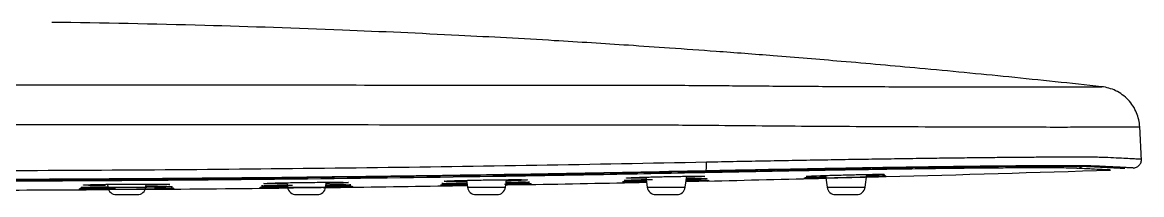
# Model space of a CAD drawing. Extents: x -4069 to -3649, y -4303 to -3709.
# Drawn here: x -3934.1 to -3907.96, y -3912.65 to -3908.62 of the extents above; entities that cross this region are included whole.
import ezdxf

# ---------------------------------------------------------------- set-up
doc = ezdxf.new("R2010")
doc.units = 0
doc.header["$LTSCALE"] = 7
doc.layers.add('6', color=7, linetype='CONTINUOUS')

msp = doc.modelspace()

# ---------------------------------------------------------------- linework, layer by layer
at = {"layer": '6', "color": 7, "linetype": 'Continuous'}
for p, q in [((-3907.95891, -3911.85304), (-3908.00119, -3911.04636)), ((-3919.53829, -3912.23609), (-3919.50511, -3912.4731)), ((-3918.6169, -3912.4731), (-3918.58096, -3912.21638)), ((-3915.34387, -3912.197), (-3915.30522, -3912.4731)), ((-3914.417, -3912.4731), (-3914.37492, -3912.17254)), ((-3932.11455, -3912.40344), (-3932.1048, -3912.4731)), ((-3931.21658, -3912.4731), (-3931.20599, -3912.39743)), ((-3927.91975, -3912.36703), (-3927.9049, -3912.4731)), ((-3927.01669, -3912.4731), (-3927.00032, -3912.35616)), ((-3923.72774, -3912.31068), (-3923.70501, -3912.4731)), ((-3922.81679, -3912.4731), (-3922.79198, -3912.29588)), ((-3931.90673, -3912.64536), (-3931.41465, -3912.64536)), ((-3927.70684, -3912.64536), (-3927.21475, -3912.64536)), ((-3923.50694, -3912.64536), (-3923.01486, -3912.64536)), ((-3919.30705, -3912.64536), (-3918.81496, -3912.64536)), ((-3915.10715, -3912.64536), (-3914.61507, -3912.64536))]:
    msp.add_line(p, q, dxfattribs=at)
at = {"layer": '6', "color": 3, "linetype": 'Continuous'}
for p, q in [((-3932.1048, -3912.4731), (-3931.21658, -3912.4731)), ((-3927.9049, -3912.4731), (-3927.01669, -3912.4731)), ((-3923.70501, -3912.4731), (-3922.81679, -3912.4731)), ((-3919.50511, -3912.4731), (-3918.6169, -3912.4731)), ((-3915.30522, -3912.4731), (-3914.417, -3912.4731))]:
    msp.add_line(p, q, dxfattribs=at)
at = {"layer": '6', "color": 7, "linetype": 'Continuous'}
for centre, radius, start, end in [((-3937.96053, -3011.66382), 900.88155, 271.262654, 271.439121), ((-3937.96053, -3011.66382), 900.88155, 271.528109, 271.862127), ((-3937.96053, -3011.66382), 900.88155, 270.196851, 270.373396), ((-3931.90673, -3912.44537), 0.2, 187.96961, 270), ((-3931.41465, -3912.44537), 0.2, 270, 352.03039), ((-3937.96053, -3011.66382), 900.88155, 270.428116, 270.639736), ((-3927.70684, -3912.44537), 0.2, 187.96961, 270), ((-3927.21475, -3912.44537), 0.2, 270, 352.03039), ((-3937.96053, -3011.66382), 900.88155, 270.692348, 270.717874), ((-3937.96053, -3011.66382), 900.88155, 270.73078, 270.906336), ((-3923.50694, -3912.44537), 0.2, 187.96961, 270), ((-3923.01486, -3912.44537), 0.2, 270, 352.03039), ((-3937.96053, -3011.66382), 900.88155, 270.99712, 271.172781), ((-3919.30705, -3912.44537), 0.2, 187.96961, 270), ((-3918.81496, -3912.44537), 0.2, 270, 352.03039), ((-3915.10715, -3912.44537), 0.2, 187.96961, 270), ((-3914.61507, -3912.44537), 0.2, 270, 352.03039)]:
    msp.add_arc(centre, radius, start, end, dxfattribs=at)
at = {"layer": '6', "color": 3, "linetype": 'Continuous'}
for centre, major_axis, ratio, start_param, end_param in [((-3918.13369, -3911.89088), (0.00418, -0.19995), 0.053095, 0.02144633, 1.62205876), ((-3909.48045, -3911.82994), (0.01025, 0.19973), 0.989639, 3.22536772, 3.86358297)]:
    msp.add_ellipse(centre, major_axis=major_axis, ratio=ratio, start_param=start_param, end_param=end_param, dxfattribs=at)
at = {"layer": '6', "color": 7, "linetype": 'Continuous'}
for points, knots in [([(-3908.89505, -3910.12221), (-3909.61611, -3910.04312), (-3911.03104, -3909.89413), (-3913.05821, -3909.69849), (-3914.89238, -3909.53531), (-3916.47769, -3909.4049), (-3917.81372, -3909.3026), (-3918.941, -3909.2216), (-3920.20068, -3909.13609), (-3921.84049, -3909.03336), (-3924.06769, -3908.91094), (-3926.78884, -3908.78751), (-3929.95922, -3908.67982), (-3932.22282, -3908.63343), (-3933.41448, -3908.61737)], [0, 0, 0, 0, 0.0885499, 0.17368552, 0.24861564, 0.31334219, 0.36786673, 0.41219046, 0.45131104, 0.52199731, 0.61276328, 0.72360615, 0.85452299, 1, 1, 1, 1]), ([(-3908.00144, -3911.06383), (-3908.00869, -3910.946), (-3908.05933, -3910.71998), (-3908.25652, -3910.41352), (-3908.55143, -3910.19939), (-3908.77431, -3910.13601), (-3908.8916, -3910.12208)], [0, 0, 0, 0, 0.24202751, 0.49990497, 0.75783982, 1, 1, 1, 1]), ([(-3918.14162, -3912.09524), (-3917.95922, -3912.09147), (-3917.594, -3912.0839), (-3917.0491, -3912.07304), (-3916.41846, -3912.06083), (-3915.70858, -3912.04766), (-3914.67538, -3912.02953), (-3913.44945, -3912.00998), (-3912.13339, -3911.99244), (-3911.00954, -3911.98118), (-3910.26183, -3911.97738), (-3909.79027, -3911.9777), (-3909.50178, -3911.97966), (-3909.27486, -3911.98319), (-3909.18211, -3911.98694), (-3909.13569, -3911.98882)], [0, 0, 0, 0, 0.04154894, 0.08319239, 0.12500496, 0.18761089, 0.2502611, 0.3750924, 0.50027389, 0.62566096, 0.75005054, 0.81228377, 0.87454071, 0.93721819, 1, 1, 1, 1]), ([(-3908.93977, -3911.98217), (-3908.96187, -3911.98117), (-3909.00584, -3911.97916), (-3909.12304, -3911.97586), (-3909.31099, -3911.97276), (-3909.60749, -3911.97082), (-3909.97128, -3911.97061), (-3910.39752, -3911.97206), (-3910.88416, -3911.97524), (-3911.42903, -3911.98015), (-3912.02881, -3911.98675), (-3912.67522, -3911.99487), (-3913.36391, -3912.00454), (-3914.09374, -3912.01575), (-3914.86077, -3912.02844), (-3915.65381, -3912.04233), (-3916.46452, -3912.05735), (-3917.15075, -3912.07076), (-3917.70678, -3912.08201), (-3917.98771, -3912.08784), (-3918.12929, -3912.09078)], [0, 0, 0, 0, 0.03164341, 0.06296148, 0.12526936, 0.18748251, 0.25014115, 0.31284004, 0.37512144, 0.4374419, 0.50025968, 0.56296239, 0.62508628, 0.68732622, 0.75038231, 0.81334767, 0.87539161, 0.93733307, 0.96841798, 1, 1, 1, 1]), ([(-3918.1233, -3911.88041), (-3917.88631, -3911.87563), (-3917.41427, -3911.86611), (-3916.71604, -3911.85287), (-3916.03291, -3911.84048), (-3915.36819, -3911.82901), (-3914.72468, -3911.81843), (-3914.10499, -3911.80875), (-3913.51152, -3911.79998), (-3912.9464, -3911.7921), (-3912.41156, -3911.78513), (-3911.90867, -3911.77905), (-3911.43917, -3911.77388), (-3911.00429, -3911.7696), (-3910.605, -3911.76623), (-3910.24208, -3911.76376), (-3909.9161, -3911.76218), (-3909.6274, -3911.76151), (-3909.37622, -3911.76174), (-3909.16229, -3911.76287), (-3908.98631, -3911.76491), (-3908.84465, -3911.76779), (-3908.78048, -3911.77049), (-3908.74854, -3911.77183)], [0, 0, 0, 0, 0.0518373, 0.10325061, 0.15424028, 0.20480667, 0.25495014, 0.30467103, 0.35396968, 0.40284644, 0.45130164, 0.49933562, 0.54694871, 0.59414122, 0.64091348, 0.68726581, 0.73319853, 0.77871193, 0.82380634, 0.86848205, 0.91273937, 0.95657858, 1, 1, 1, 1]), ([(-3909.13569, -3911.98882), (-3909.08463, -3911.99144), (-3908.98271, -3911.99667), (-3908.82815, -3912.0046), (-3908.67629, -3912.01237), (-3908.51155, -3912.02083), (-3908.38429, -3912.02735), (-3908.35211, -3912.02903), (-3908.35219, -3912.02903)], [0, 0, 0, 0, 0.10085867, 0.20127964, 0.35101653, 0.50075045, 0.75077129, 1, 1, 1, 1]), ([(-3908.15621, -3912.02257), (-3908.12972, -3912.02169), (-3908.09175, -3912.01347), (-3908.04484, -3911.98737), (-3908.01318, -3911.95975), (-3907.98794, -3911.92613), (-3907.96531, -3911.87731), (-3907.95993, -3911.83872), (-3907.96105, -3911.81214)], [0, 0, 0, 0, 0.23865354, 0.36758212, 0.4994421, 0.6313856, 0.76055405, 1, 1, 1, 1]), ([(-3957.77944, -3912.09524), (-3956.93589, -3912.11221), (-3955.28566, -3912.14539), (-3951.98388, -3912.20085), (-3948.69794, -3912.2439), (-3945.39409, -3912.27401), (-3942.91455, -3912.29018), (-3940.43756, -3912.29985), (-3937.95913, -3912.30308), (-3935.4821, -3912.29985), (-3932.17763, -3912.28692), (-3928.04742, -3912.25467), (-3923.9372, -3912.20085), (-3920.63542, -3912.14539), (-3918.98519, -3912.11221), (-3918.14162, -3912.09524)], [0, 0, 0, 0, 0.06390642, 0.12501946, 0.25002168, 0.31262071, 0.37501378, 0.43761338, 0.50000041, 0.56249339, 0.62498704, 0.74997833, 0.87498055, 0.93609239, 1, 1, 1, 1]), ([(-3919.54524, -3912.26036), (-3919.56151, -3912.26056), (-3919.62781, -3912.2613), (-3919.73494, -3912.26218), (-3919.84663, -3912.26233), (-3919.92932, -3912.26156), (-3919.98108, -3912.25996), (-3919.99906, -3912.25756), (-3919.97726, -3912.25433), (-3919.92143, -3912.25049), (-3919.83611, -3912.24623), (-3919.72345, -3912.24171), (-3919.58281, -3912.23705), (-3919.42265, -3912.23242), (-3919.24973, -3912.22797), (-3919.07076, -3912.22393), (-3918.8924, -3912.22051), (-3918.72062, -3912.21776), (-3918.56138, -3912.21575), (-3918.46805, -3912.21497), (-3918.42635, -3912.21475)], [0, 0, 0, 0, 0.01823384, 0.07566963, 0.13321252, 0.19151165, 0.24972535, 0.30698708, 0.36441712, 0.42294254, 0.48126104, 0.53800956, 0.59475555, 0.65306885, 0.71156676, 0.76890785, 0.82607098, 0.88423895, 0.94250709, 1, 1, 1, 1]), ([(-3919.90467, -3912.2497), (-3919.9015, -3912.25042), (-3919.89434, -3912.25194), (-3919.88495, -3912.25366), (-3919.87999, -3912.25516), (-3919.87931, -3912.25575), (-3919.87927, -3912.25585)], [0, 0, 0, 0, 0.40260662, 0.84707772, 0.97648014, 1, 1, 1, 1]), ([(-3918.58846, -3912.27205), (-3918.58369, -3912.27198), (-3918.52432, -3912.27113), (-3918.41798, -3912.26979), (-3918.3324, -3912.26904), (-3918.2955, -3912.26883)], [0, 0, 0, 0, 0.04186387, 0.52423289, 1, 1, 1, 1]), ([(-3918.2376, -3912.22627), (-3918.23769, -3912.22627), (-3918.26119, -3912.22763), (-3918.31806, -3912.23047), (-3918.43149, -3912.235), (-3918.52439, -3912.2381), (-3918.57353, -3912.23963)], [0, 0, 0, 0, 0.00118933, 0.33829993, 0.67140253, 1, 1, 1, 1]), ([(-3918.42635, -3912.21475), (-3918.38464, -3912.21454), (-3918.33651, -3912.21448), (-3918.29651, -3912.21466), (-3918.28775, -3912.21472)], [0, 0, 0, 0, 0.77014669, 1, 1, 1, 1]), ([(-3918.4117, -3912.21477), (-3918.4045, -3912.21472), (-3918.31474, -3912.21411), (-3918.21711, -3912.21517), (-3918.1756, -3912.2171), (-3918.17087, -3912.21861), (-3918.17054, -3912.21877)], [0, 0, 0, 0, 0.04397114, 0.56106487, 0.95368356, 1, 1, 1, 1]), ([(-3918.2955, -3912.26883), (-3918.25859, -3912.26862), (-3918.19554, -3912.26853), (-3918.13444, -3912.26926), (-3918.10748, -3912.27079), (-3918.11701, -3912.27309), (-3918.15641, -3912.27552), (-3918.18962, -3912.27709), (-3918.19933, -3912.27753)], [0, 0, 0, 0, 0.18568222, 0.37398075, 0.56202603, 0.74688415, 0.93152463, 1, 1, 1, 1]), ([(-3918.25677, -3912.22139), (-3918.25667, -3912.22115), (-3918.25321, -3912.21865), (-3918.24873, -3912.21661), (-3918.24465, -3912.2149)], [0, 0, 0, 0, 0.07873041, 1, 1, 1, 1]), ([(-3918.25466, -3912.27549), (-3918.2546, -3912.27523), (-3918.24833, -3912.27286), (-3918.23609, -3912.27097), (-3918.22597, -3912.26914), (-3918.22343, -3912.26865)], [0, 0, 0, 0, 0.0544948, 0.75289896, 1, 1, 1, 1]), ([(-3918.16369, -3912.21933), (-3918.1642, -3912.22026), (-3918.17388, -3912.22174), (-3918.19423, -3912.22341), (-3918.20084, -3912.2239)], [0, 0, 0, 0, 0.71586245, 1, 1, 1, 1]), ([(-3909.47412, -3912.02982), (-3909.49499, -3912.02887), (-3909.53646, -3912.02698), (-3909.6468, -3912.02386), (-3909.82366, -3912.02093), (-3910.10294, -3912.0191), (-3910.44583, -3912.01889), (-3910.84741, -3912.02024), (-3911.30628, -3912.02322), (-3911.82081, -3912.02785), (-3912.38795, -3912.03409), (-3912.99907, -3912.04176), (-3913.64967, -3912.05088), (-3914.3387, -3912.06146), (-3915.06325, -3912.07344), (-3915.81377, -3912.08659), (-3916.58207, -3912.10082), (-3917.23257, -3912.11353), (-3917.75868, -3912.12417), (-3918.02402, -3912.12968), (-3918.15739, -3912.13245)], [0, 0, 0, 0, 0.03163835, 0.06288902, 0.12502248, 0.18705338, 0.24961589, 0.3122617, 0.37447543, 0.43678661, 0.49972917, 0.56255671, 0.62467227, 0.68684777, 0.74985772, 0.81293245, 0.87521895, 0.93735862, 0.96851373, 1, 1, 1, 1]), ([(-3915.33989, -3912.26059), (-3915.3582, -3912.26104), (-3915.43071, -3912.2628), (-3915.54708, -3912.26558), (-3915.67144, -3912.26845), (-3915.76667, -3912.27053), (-3915.82859, -3912.27171), (-3915.8508, -3912.27187), (-3915.83632, -3912.27108), (-3915.78742, -3912.26941), (-3915.70488, -3912.26692), (-3915.58666, -3912.26356), (-3915.44164, -3912.25957), (-3915.27757, -3912.25516), (-3915.10002, -3912.25047), (-3914.91307, -3912.24563), (-3914.72391, -3912.24082), (-3914.53968, -3912.2362), (-3914.36878, -3912.232), (-3914.22036, -3912.22846), (-3914.09635, -3912.2256), (-3914.00048, -3912.22351), (-3913.95869, -3912.2227), (-3913.94464, -3912.22248)], [0, 0, 0, 0, 0.01621442, 0.06539787, 0.11493455, 0.16438021, 0.21326732, 0.26225047, 0.31187302, 0.36141925, 0.41015146, 0.45903193, 0.50885304, 0.55849429, 0.60678272, 0.65507018, 0.70470921, 0.75450709, 0.80330676, 0.85195283, 0.90146615, 0.95106677, 1, 1, 1, 1]), ([(-3915.34484, -3912.24661), (-3915.36571, -3912.24707), (-3915.43901, -3912.24864), (-3915.55377, -3912.25095), (-3915.67289, -3912.25305), (-3915.76219, -3912.25425), (-3915.81456, -3912.2544), (-3915.83165, -3912.2536), (-3915.81441, -3912.25192), (-3915.76244, -3912.2494), (-3915.67235, -3912.24601), (-3915.55226, -3912.24198), (-3915.43728, -3912.23839), (-3915.36397, -3912.23621), (-3915.34304, -3912.23559)], [0, 0, 0, 0, 0.03595598, 0.1291787, 0.22223556, 0.31422989, 0.40639944, 0.49977879, 0.59301794, 0.68472621, 0.77670631, 0.87044889, 0.96385971, 1, 1, 1, 1]), ([(-3915.79019, -3912.21693), (-3915.79012, -3912.21684), (-3915.78866, -3912.21606), (-3915.77236, -3912.21425), (-3915.71081, -3912.2108), (-3915.61784, -3912.20671), (-3915.49928, -3912.20218), (-3915.35873, -3912.19737), (-3915.19753, -3912.19241), (-3915.02372, -3912.18747), (-3914.84426, -3912.18274), (-3914.66661, -3912.17843), (-3914.49851, -3912.1748), (-3914.34439, -3912.17186), (-3914.20938, -3912.16972), (-3914.13615, -3912.16889), (-3914.10532, -3912.16866)], [0, 0, 0, 0, 0.01014178, 0.0856891, 0.16144897, 0.23865009, 0.31558877, 0.39048304, 0.46536903, 0.5422919, 0.61945676, 0.69512274, 0.77055651, 0.84728955, 0.92414899, 1, 1, 1, 1]), ([(-3915.34749, -3912.21441), (-3915.37147, -3912.21487), (-3915.44465, -3912.2162), (-3915.55519, -3912.21795), (-3915.6643, -3912.21917), (-3915.74054, -3912.21933), (-3915.76983, -3912.21878), (-3915.77905, -3912.21835), (-3915.77915, -3912.21835)], [0, 0, 0, 0, 0.10497516, 0.3291583, 0.55072877, 0.77269823, 0.99761457, 1, 1, 1, 1]), ([(-3913.94464, -3912.22248), (-3913.93058, -3912.22225), (-3913.91577, -3912.22215), (-3913.9301, -3912.22294), (-3913.97876, -3912.2246), (-3914.06114, -3912.22708), (-3914.17813, -3912.23041), (-3914.32176, -3912.23437), (-3914.48601, -3912.23879), (-3914.66515, -3912.24352), (-3914.85322, -3912.24839), (-3915.04253, -3912.25321), (-3915.20565, -3912.25729), (-3915.30164, -3912.25966), (-3915.33836, -3912.26055)], [0, 0, 0, 0, 0.0853146, 0.17182151, 0.25820741, 0.34312832, 0.42794855, 0.51412124, 0.60047173, 0.68586182, 0.77109217, 0.85716693, 0.94337879, 1, 1, 1, 1]), ([(-3914.38186, -3912.23234), (-3914.37866, -3912.23226), (-3914.32245, -3912.2309), (-3914.22036, -3912.22846), (-3914.09635, -3912.2256), (-3914.00048, -3912.22351), (-3913.95869, -3912.2227), (-3913.94464, -3912.22248)], [0, 0, 0, 0, 0.01467547, 0.25836543, 0.50639981, 0.75487153, 1, 1, 1, 1]), ([(-3913.94464, -3912.22248), (-3913.93058, -3912.22225), (-3913.91577, -3912.22215), (-3913.9301, -3912.22294), (-3913.97876, -3912.2246), (-3914.06114, -3912.22708), (-3914.17813, -3912.23041), (-3914.2901, -3912.2335), (-3914.36084, -3912.23541), (-3914.37931, -3912.23591)], [0, 0, 0, 0, 0.15690201, 0.31599681, 0.47486906, 0.63104704, 0.78703987, 0.94552, 1, 1, 1, 1]), ([(-3914.10532, -3912.16866), (-3914.07448, -3912.16843), (-3914.02352, -3912.16833), (-3913.97963, -3912.16914), (-3913.96833, -3912.17084), (-3913.99126, -3912.17339), (-3914.05184, -3912.17681), (-3914.14363, -3912.18087), (-3914.25318, -3912.18506), (-3914.33553, -3912.18791), (-3914.37315, -3912.18915)], [0, 0, 0, 0, 0.12809387, 0.25796794, 0.38763412, 0.51505208, 0.64235971, 0.77178138, 0.90143034, 1, 1, 1, 1]), ([(-3914.0098, -3912.2045), (-3913.9862, -3912.20427), (-3913.95122, -3912.20417), (-3913.934, -3912.20497), (-3913.951, -3912.20664), (-3914.00285, -3912.20915), (-3914.0918, -3912.21252), (-3914.21054, -3912.21652), (-3914.31099, -3912.21965), (-3914.3677, -3912.22135), (-3914.37268, -3912.2215)], [0, 0, 0, 0, 0.14015844, 0.28227032, 0.42417426, 0.5636564, 0.70298925, 0.84457281, 0.98643168, 1, 1, 1, 1]), ([(-3914.37207, -3912.21091), (-3914.36835, -3912.21083), (-3914.31288, -3912.20966), (-3914.21314, -3912.20765), (-3914.09345, -3912.20554), (-3914.0334, -3912.20472), (-3914.0098, -3912.2045)], [0, 0, 0, 0, 0.02338849, 0.35000436, 0.67718323, 1, 1, 1, 1]), ([(-3908.68675, -3912.06962), (-3908.68679, -3912.06962), (-3908.71964, -3912.06801), (-3908.86866, -3912.06053), (-3909.11021, -3912.04843), (-3909.35264, -3912.03603), (-3909.47412, -3912.02982)], [0, 0, 0, 0, 0.24855804, 0.49775626, 0.74832457, 1, 1, 1, 1]), ([(-3932.77248, -3912.52856), (-3932.7841, -3912.52846), (-3932.78716, -3912.52811), (-3932.73779, -3912.52722), (-3932.65798, -3912.52624), (-3932.57252, -3912.52534), (-3932.46955, -3912.52435), (-3932.31071, -3912.52295), (-3932.11081, -3912.52131), (-3931.97246, -3912.52023), (-3931.91293, -3912.51978)], [0, 0, 0, 0, 0.15021753, 0.30135071, 0.44850273, 0.51904375, 0.58939571, 0.73781037, 0.88966083, 1, 1, 1, 1]), ([(-3931.95829, -3912.52013), (-3931.92426, -3912.51987), (-3931.8124, -3912.51902), (-3931.61296, -3912.51762), (-3931.36947, -3912.51601), (-3931.17451, -3912.51481), (-3931.03259, -3912.514), (-3930.90357, -3912.51332), (-3930.7648, -3912.5127), (-3930.63989, -3912.5123), (-3930.56257, -3912.51228), (-3930.54313, -3912.51269), (-3930.57866, -3912.51351), (-3930.6653, -3912.51461), (-3930.79611, -3912.51597), (-3930.92577, -3912.51717), (-3931.06001, -3912.51832), (-3931.20276, -3912.5195), (-3931.36365, -3912.52075), (-3931.57134, -3912.52229), (-3931.78405, -3912.52378), (-3932.02602, -3912.52535), (-3932.24974, -3912.52668), (-3932.44641, -3912.52772), (-3932.60539, -3912.52841), (-3932.71872, -3912.52872), (-3932.76104, -3912.52866), (-3932.77248, -3912.52856)], [0, 0, 0, 0, 0.01973054, 0.06393949, 0.11018462, 0.15662777, 0.17941654, 0.20191112, 0.24762273, 0.29383792, 0.33959154, 0.38474528, 0.43026437, 0.48276819, 0.51730572, 0.56251641, 0.58557136, 0.60919698, 0.65430762, 0.6803528, 0.72663988, 0.77190429, 0.81725747, 0.86329884, 0.90890839, 0.95432945, 1, 1, 1, 1]), ([(-3932.75508, -3912.51143), (-3932.76612, -3912.51097), (-3932.76795, -3912.50989), (-3932.71898, -3912.50794), (-3932.64012, -3912.50613), (-3932.55498, -3912.50464), (-3932.45327, -3912.50312), (-3932.29792, -3912.50118), (-3932.10594, -3912.49913), (-3931.97501, -3912.49791), (-3931.92145, -3912.49745)], [0, 0, 0, 0, 0.15076474, 0.30412805, 0.45388668, 0.52559592, 0.59684859, 0.74572596, 0.89799686, 1, 1, 1, 1]), ([(-3931.96772, -3912.51191), (-3931.98581, -3912.512), (-3932.08066, -3912.51247), (-3932.24497, -3912.51311), (-3932.43746, -3912.51346), (-3932.59229, -3912.51329), (-3932.7031, -3912.51264), (-3932.74426, -3912.51188), (-3932.75508, -3912.51143)], [0, 0, 0, 0, 0.04465286, 0.23591761, 0.42797468, 0.61927784, 0.80985376, 1, 1, 1, 1]), ([(-3932.71996, -3912.47642), (-3932.72949, -3912.47572), (-3932.73318, -3912.47418), (-3932.69845, -3912.47161), (-3932.62796, -3912.46892), (-3932.52269, -3912.4662), (-3932.37965, -3912.46354), (-3932.23644, -3912.4614), (-3932.14112, -3912.46017), (-3932.10716, -3912.45976)], [0, 0, 0, 0, 0.15321421, 0.30945432, 0.46445639, 0.61383678, 0.76315726, 0.91758507, 1, 1, 1, 1]), ([(-3932.11292, -3912.48118), (-3932.11884, -3912.4812), (-3932.18741, -3912.48132), (-3932.31209, -3912.48136), (-3932.46466, -3912.48085), (-3932.58748, -3912.47984), (-3932.67655, -3912.47836), (-3932.71055, -3912.47711), (-3932.71996, -3912.47642)], [0, 0, 0, 0, 0.01846508, 0.21455775, 0.41039351, 0.60758449, 0.80457608, 1, 1, 1, 1]), ([(-3932.16033, -3912.43136), (-3932.20849, -3912.43127), (-3932.30947, -3912.43091), (-3932.4447, -3912.42982), (-3932.55887, -3912.42809), (-3932.63451, -3912.42576), (-3932.67372, -3912.42299), (-3932.6775, -3912.41993), (-3932.65523, -3912.41774), (-3932.63708, -3912.41665), (-3932.63697, -3912.41664)], [0, 0, 0, 0, 0.12280485, 0.27001724, 0.41468797, 0.55997553, 0.70834356, 0.85603498, 0.99910609, 1, 1, 1, 1]), ([(-3932.61241, -3912.41535), (-3932.5984, -3912.41469), (-3932.55404, -3912.41289), (-3932.45856, -3912.40998), (-3932.32056, -3912.40677), (-3932.15847, -3912.40385), (-3931.97528, -3912.40139), (-3931.78021, -3912.3994), (-3931.58054, -3912.39794), (-3931.44937, -3912.39738), (-3931.38628, -3912.39722)], [0, 0, 0, 0, 0.07720461, 0.21012528, 0.34354832, 0.47391618, 0.6037997, 0.73633506, 0.86916308, 1, 1, 1, 1]), ([(-3931.38628, -3912.39722), (-3931.32325, -3912.39706), (-3931.2003, -3912.39699), (-3931.03369, -3912.39753), (-3930.89004, -3912.39868), (-3930.77604, -3912.4004), (-3930.71131, -3912.40235), (-3930.68632, -3912.4037), (-3930.67925, -3912.4042)], [0, 0, 0, 0, 0.17960137, 0.36183047, 0.54391837, 0.72305621, 0.90179163, 1, 1, 1, 1]), ([(-3930.97382, -3912.51369), (-3930.96166, -3912.51363), (-3930.88681, -3912.51325), (-3930.7648, -3912.5127), (-3930.63989, -3912.5123), (-3930.56257, -3912.51228), (-3930.54313, -3912.51269), (-3930.57866, -3912.51351), (-3930.6653, -3912.51461), (-3930.79611, -3912.51597), (-3930.92577, -3912.51717), (-3931.06001, -3912.51832), (-3931.1565, -3912.51912), (-3931.22028, -3912.51963), (-3931.24581, -3912.51983)], [0, 0, 0, 0, 0.02011411, 0.12609394, 0.23324129, 0.3393185, 0.44400494, 0.54953842, 0.6712656, 0.75133895, 0.85615743, 0.90960904, 0.96438373, 1, 1, 1, 1]), ([(-3930.66532, -3912.40547), (-3930.66527, -3912.40548), (-3930.65771, -3912.40646), (-3930.65508, -3912.40851), (-3930.68968, -3912.4118), (-3930.76452, -3912.41519), (-3930.87339, -3912.41854), (-3931.01189, -3912.42173), (-3931.1359, -3912.42394), (-3931.21073, -3912.42506), (-3931.22698, -3912.42529)], [0, 0, 0, 0, 0.00112444, 0.16114392, 0.32004346, 0.47855101, 0.63787114, 0.79740339, 0.95659617, 1, 1, 1, 1]), ([(-3931.20555, -3912.45355), (-3931.20546, -3912.45355), (-3931.14278, -3912.45344), (-3931.02322, -3912.45339), (-3930.87054, -3912.45391), (-3930.74754, -3912.45494), (-3930.6579, -3912.45642), (-3930.60695, -3912.45832), (-3930.59971, -3912.46059), (-3930.63276, -3912.46312), (-3930.70447, -3912.46581), (-3930.81304, -3912.46856), (-3930.95654, -3912.47127), (-3931.09815, -3912.4734), (-3931.19033, -3912.47458), (-3931.22132, -3912.47495)], [0, 0, 0, 0, 0.00013056, 0.08659413, 0.17287817, 0.26026531, 0.34785119, 0.43479376, 0.52143429, 0.60841552, 0.69556917, 0.78275444, 0.86998622, 0.9572419, 1, 1, 1, 1]), ([(-3930.97186, -3912.49226), (-3930.95391, -3912.49224), (-3930.88459, -3912.49216), (-3930.76956, -3912.49223), (-3930.65323, -3912.49276), (-3930.58888, -3912.49366), (-3930.56818, -3912.49464), (-3930.56772, -3912.49576), (-3930.60266, -3912.49734), (-3930.67769, -3912.49913), (-3930.77882, -3912.50092), (-3930.88213, -3912.50246), (-3930.97296, -3912.50361), (-3931.0129, -3912.50409)], [0, 0, 0, 0, 0.03494061, 0.13884042, 0.26090588, 0.38295441, 0.45612427, 0.51572989, 0.63827213, 0.75968613, 0.82072569, 0.92524411, 1, 1, 1, 1]), ([(-3930.64149, -3912.46546), (-3930.64206, -3912.46538), (-3930.65666, -3912.46388), (-3930.76253, -3912.46318), (-3930.95241, -3912.46335), (-3931.00064, -3912.46343)], [0, 0, 0, 0, 0.03967838, 0.7752353, 1, 1, 1, 1]), ([(-3930.69162, -3912.4042), (-3930.68105, -3912.40469), (-3930.66942, -3912.4054), (-3930.66501, -3912.40618), (-3930.66429, -3912.40645)], [0, 0, 0, 0, 0.67171898, 1, 1, 1, 1]), ([(-3928.55805, -3912.49443), (-3928.56391, -3912.49441), (-3928.57081, -3912.49431), (-3928.56706, -3912.494), (-3928.55011, -3912.49353), (-3928.52064, -3912.49292), (-3928.47934, -3912.49219), (-3928.42685, -3912.49134), (-3928.36347, -3912.49037), (-3928.2878, -3912.48929), (-3928.20067, -3912.48809), (-3928.1037, -3912.4868), (-3927.99902, -3912.48544), (-3927.88887, -3912.48403), (-3927.79735, -3912.48289), (-3927.74304, -3912.48222), (-3927.7275, -3912.48203)], [0, 0, 0, 0, 0.07447477, 0.14963908, 0.22518295, 0.30067785, 0.37563893, 0.4495842, 0.52209607, 0.5944721, 0.66873201, 0.74426033, 0.82027397, 0.89593224, 0.97041438, 1, 1, 1, 1]), ([(-3927.77104, -3912.48257), (-3927.73431, -3912.48212), (-3927.62065, -3912.48073), (-3927.42081, -3912.47839), (-3927.18127, -3912.47569), (-3926.98995, -3912.47362), (-3926.8504, -3912.47218), (-3926.72311, -3912.47091), (-3926.58613, -3912.46965), (-3926.46298, -3912.46869), (-3926.38668, -3912.46831), (-3926.36691, -3912.46862), (-3926.4002, -3912.46954), (-3926.47026, -3912.47078), (-3926.54608, -3912.47196), (-3926.63438, -3912.47326), (-3926.74142, -3912.47475), (-3926.87295, -3912.47649), (-3926.97911, -3912.47787), (-3927.09044, -3912.47927), (-3927.21041, -3912.48075), (-3927.37445, -3912.48273), (-3927.58326, -3912.48516), (-3927.8214, -3912.48782), (-3928.04197, -3912.49016), (-3928.23525, -3912.49209), (-3928.39087, -3912.49349), (-3928.4851, -3912.49418), (-3928.53564, -3912.49443), (-3928.5522, -3912.49445), (-3928.55805, -3912.49443)], [0, 0, 0, 0, 0.02169991, 0.06606621, 0.11209173, 0.15830232, 0.1810778, 0.20361597, 0.24920382, 0.2951758, 0.34080267, 0.3860217, 0.43159091, 0.47739807, 0.50039573, 0.51826966, 0.56341447, 0.58643976, 0.60993552, 0.63268289, 0.65521931, 0.68084714, 0.7268852, 0.77236917, 0.81766444, 0.86307711, 0.90874003, 0.95445049, 0.97726334, 1, 1, 1, 1]), ([(-3928.54054, -3912.47721), (-3928.55063, -3912.47686), (-3928.55535, -3912.47597), (-3928.52109, -3912.47416), (-3928.45019, -3912.472), (-3928.34424, -3912.46955), (-3928.19963, -3912.46685), (-3928.05009, -3912.46439), (-3927.94841, -3912.46285), (-3927.90906, -3912.46227)], [0, 0, 0, 0, 0.15162398, 0.30549121, 0.45811651, 0.60575142, 0.75384757, 0.90718205, 1, 1, 1, 1]), ([(-3927.91186, -3912.4754), (-3927.92032, -3912.47547), (-3927.99253, -3912.4761), (-3928.12179, -3912.47709), (-3928.2777, -3912.47795), (-3928.40343, -3912.47827), (-3928.49505, -3912.47806), (-3928.53052, -3912.47756), (-3928.54054, -3912.47721)], [0, 0, 0, 0, 0.02558255, 0.21950573, 0.41372201, 0.60966682, 0.80563646, 1, 1, 1, 1]), ([(-3928.50524, -3912.44202), (-3928.51486, -3912.44138), (-3928.51911, -3912.4399), (-3928.4857, -3912.43724), (-3928.41688, -3912.43428), (-3928.31404, -3912.43113), (-3928.17413, -3912.42786), (-3928.03685, -3912.42516), (-3927.94707, -3912.42358), (-3927.91744, -3912.42308)], [0, 0, 0, 0, 0.15452179, 0.31163011, 0.46758641, 0.61844181, 0.76947935, 0.92554841, 1, 1, 1, 1]), ([(-3927.91986, -3912.44398), (-3927.92094, -3912.44399), (-3927.98341, -3912.44439), (-3928.10166, -3912.44499), (-3928.25206, -3912.44519), (-3928.37331, -3912.44476), (-3928.46162, -3912.44373), (-3928.49569, -3912.44265), (-3928.50524, -3912.44202)], [0, 0, 0, 0, 0.00349783, 0.2020036, 0.40053046, 0.600985, 0.80142149, 1, 1, 1, 1]), ([(-3927.79248, -3912.42951), (-3927.88904, -3912.43061), (-3928.26228, -3912.43549), (-3928.49028, -3912.44235), (-3928.48111, -3912.44724), (-3928.47769, -3912.44759), (-3928.47625, -3912.44769)], [0, 0, 0, 0, 0.22370362, 0.91072878, 0.96972836, 1, 1, 1, 1]), ([(-3927.93274, -3912.39418), (-3927.93827, -3912.39419), (-3928.00062, -3912.3944), (-3928.11276, -3912.39449), (-3928.2486, -3912.39388), (-3928.356, -3912.39259), (-3928.43031, -3912.39065), (-3928.46315, -3912.38805), (-3928.45853, -3912.38495), (-3928.41929, -3912.38152), (-3928.34563, -3912.37788), (-3928.23377, -3912.37413), (-3928.09297, -3912.37039), (-3927.92976, -3912.3668), (-3927.74979, -3912.36353), (-3927.55806, -3912.36079), (-3927.36268, -3912.35856), (-3927.17071, -3912.35693), (-3927.05007, -3912.3563), (-3926.9936, -3912.35613)], [0, 0, 0, 0, 0.00599399, 0.06793142, 0.13063921, 0.19322204, 0.25475032, 0.31651338, 0.3795348, 0.44229059, 0.50318259, 0.56408161, 0.62684973, 0.68984003, 0.75145639, 0.81285842, 0.87545476, 0.93817922, 1, 1, 1, 1]), ([(-3928.37822, -3912.47048), (-3928.37307, -3912.47086), (-3928.36418, -3912.47155), (-3928.35326, -3912.47261), (-3928.34722, -3912.47327), (-3928.34597, -3912.47387), (-3928.34592, -3912.47397), (-3928.34592, -3912.47398)], [0, 0, 0, 0, 0.46213211, 0.78567913, 0.97339038, 0.99730973, 1, 1, 1, 1]), ([(-3928.36646, -3912.37927), (-3928.35979, -3912.38055), (-3928.34644, -3912.38282), (-3928.32825, -3912.38524), (-3928.31853, -3912.38691), (-3928.31601, -3912.38767), (-3928.31546, -3912.38801), (-3928.31543, -3912.38812)], [0, 0, 0, 0, 0.47149217, 0.83091319, 0.9449985, 0.98570356, 1, 1, 1, 1]), ([(-3926.96526, -3912.45149), (-3926.91722, -3912.4511), (-3926.81125, -3912.4503), (-3926.66739, -3912.44951), (-3926.54161, -3912.4492), (-3926.4494, -3912.4494), (-3926.39626, -3912.45015), (-3926.38781, -3912.45147), (-3926.41991, -3912.45324), (-3926.49128, -3912.45541), (-3926.6007, -3912.4579), (-3926.74533, -3912.46063), (-3926.88896, -3912.46301), (-3926.98307, -3912.46444), (-3927.01545, -3912.46491)], [0, 0, 0, 0, 0.06784727, 0.15580907, 0.24514306, 0.33454888, 0.42274838, 0.51056964, 0.5992241, 0.6882915, 0.77745915, 0.8664202, 0.95509242, 1, 1, 1, 1]), ([(-3926.99836, -3912.41249), (-3926.94522, -3912.41217), (-3926.83607, -3912.41163), (-3926.69195, -3912.41144), (-3926.57057, -3912.41188), (-3926.48181, -3912.41291), (-3926.43088, -3912.41453), (-3926.42308, -3912.41672), (-3926.45463, -3912.41934), (-3926.52412, -3912.4223), (-3926.63016, -3912.4255), (-3926.7706, -3912.42882), (-3926.90403, -3912.43145), (-3926.98826, -3912.43294), (-3927.01267, -3912.43336)], [0, 0, 0, 0, 0.07695801, 0.1649749, 0.25423501, 0.34360171, 0.43197066, 0.52001521, 0.60873037, 0.69774269, 0.78675609, 0.87572875, 0.96465886, 1, 1, 1, 1]), ([(-3926.9936, -3912.35613), (-3926.93716, -3912.35595), (-3926.83033, -3912.35587), (-3926.69447, -3912.35648), (-3926.58676, -3912.35776), (-3926.51256, -3912.35969), (-3926.47873, -3912.36227), (-3926.48194, -3912.36534), (-3926.52109, -3912.36877), (-3926.5963, -3912.37245), (-3926.70766, -3912.37623), (-3926.84681, -3912.37995), (-3926.95457, -3912.38231), (-3927.0108, -3912.38343)], [0, 0, 0, 0, 0.09055175, 0.18240355, 0.27416145, 0.36440675, 0.45449213, 0.54592669, 0.63760418, 0.72847407, 0.81913879, 0.91045335, 1, 1, 1, 1]), ([(-3926.46457, -3912.42216), (-3926.46431, -3912.42206), (-3926.4625, -3912.4202), (-3926.5598, -3912.42037), (-3926.76151, -3912.42137), (-3926.82136, -3912.4217)], [0, 0, 0, 0, 0.03614692, 0.74223001, 1, 1, 1, 1]), ([(-3926.77233, -3912.4714), (-3926.76714, -3912.47135), (-3926.70065, -3912.47071), (-3926.58613, -3912.46965), (-3926.46298, -3912.46869), (-3926.39522, -3912.46835), (-3926.37902, -3912.46846), (-3926.37651, -3912.46855)], [0, 0, 0, 0, 0.02239214, 0.28911008, 0.5580755, 0.82502171, 1, 1, 1, 1]), ([(-3926.60514, -3912.36744), (-3926.60509, -3912.36661), (-3926.5912, -3912.36375), (-3926.5796, -3912.36104), (-3926.57142, -3912.35871)], [0, 0, 0, 0, 0.13601662, 1, 1, 1, 1]), ([(-3924.17677, -3912.42351), (-3924.1781, -3912.42352), (-3924.21592, -3912.42372), (-3924.27817, -3912.42389), (-3924.3326, -3912.42343), (-3924.34202, -3912.4222), (-3924.31112, -3912.42032), (-3924.24331, -3912.4179), (-3924.13993, -3912.415), (-3923.9988, -3912.41168), (-3923.84944, -3912.40852), (-3923.74652, -3912.40648), (-3923.70462, -3912.40567)], [0, 0, 0, 0, 0.00420664, 0.11981518, 0.23383035, 0.34805311, 0.46414157, 0.58000855, 0.69348384, 0.80722478, 0.92372467, 1, 1, 1, 1]), ([(-3923.72467, -3912.38724), (-3923.77951, -3912.38784), (-3923.88961, -3912.38891), (-3924.03442, -3912.38981), (-3924.15507, -3912.38998), (-3924.24402, -3912.38941), (-3924.29677, -3912.38811), (-3924.3057, -3912.38602), (-3924.27578, -3912.38331), (-3924.21036, -3912.38012), (-3924.11064, -3912.37656), (-3923.97449, -3912.37269), (-3923.84135, -3912.36943), (-3923.75487, -3912.36749), (-3923.72719, -3912.36688)], [0, 0, 0, 0, 0.07975909, 0.16707068, 0.2557127, 0.34431003, 0.43146147, 0.51876972, 0.60772345, 0.6965324, 0.78334903, 0.87026682, 0.95935287, 1, 1, 1, 1]), ([(-3923.7349, -3912.33734), (-3923.78572, -3912.33776), (-3923.88766, -3912.3384), (-3924.02005, -3912.33853), (-3924.12846, -3912.33783), (-3924.2058, -3912.33637), (-3924.24833, -3912.33416), (-3924.24879, -3912.33119), (-3924.21244, -3912.32767), (-3924.14327, -3912.32376), (-3924.04271, -3912.31962), (-3923.90876, -3912.31535), (-3923.75051, -3912.31109), (-3923.57491, -3912.30701), (-3923.3885, -3912.30329), (-3923.19751, -3912.30016), (-3923.00902, -3912.29763), (-3922.82969, -3912.29578), (-3922.72114, -3912.29506), (-3922.67156, -3912.29487)], [0, 0, 0, 0, 0.05346357, 0.11241162, 0.17211697, 0.23172148, 0.29033842, 0.34915128, 0.40912033, 0.46885767, 0.52690932, 0.5849635, 0.64470461, 0.70464455, 0.76334049, 0.82184502, 0.88143154, 0.94112959, 1, 1, 1, 1]), ([(-3923.71623, -3912.41871), (-3923.71922, -3912.41875), (-3923.78472, -3912.41962), (-3923.90715, -3912.42114), (-3924.01177, -3912.42222), (-3924.0599, -3912.42265), (-3924.06196, -3912.42266)], [0, 0, 0, 0, 0.02276683, 0.49989963, 0.97851634, 1, 1, 1, 1]), ([(-3922.79821, -3912.39103), (-3922.74633, -3912.39036), (-3922.63716, -3912.38901), (-3922.49135, -3912.38752), (-3922.36666, -3912.38661), (-3922.27468, -3912.38636), (-3922.22044, -3912.38681), (-3922.21094, -3912.38804), (-3922.24118, -3912.38991), (-3922.30906, -3912.39234), (-3922.41362, -3912.39525), (-3922.5549, -3912.39859), (-3922.70213, -3912.40171), (-3922.80228, -3912.4037), (-3922.8415, -3912.40446)], [0, 0, 0, 0, 0.07266549, 0.15928073, 0.24737465, 0.33538011, 0.42168943, 0.50778031, 0.59540852, 0.68335944, 0.77048233, 0.85760241, 0.94572505, 1, 1, 1, 1]), ([(-3922.81969, -3912.41322), (-3922.7572, -3912.41226), (-3922.63626, -3912.41044), (-3922.48055, -3912.40822), (-3922.35346, -3912.40653), (-3922.25936, -3912.40542), (-3922.2034, -3912.40496), (-3922.1935, -3912.40527), (-3922.22409, -3912.40623), (-3922.29256, -3912.4078), (-3922.39787, -3912.40992), (-3922.54148, -3912.41261), (-3922.68296, -3912.41515), (-3922.77507, -3912.41677), (-3922.80507, -3912.41729)], [0, 0, 0, 0, 0.08491108, 0.17138935, 0.2595946, 0.34776704, 0.43410177, 0.52021153, 0.60808031, 0.69618643, 0.78303226, 0.86995063, 0.95856159, 1, 1, 1, 1]), ([(-3922.67156, -3912.29487), (-3922.62198, -3912.29467), (-3922.5308, -3912.29458), (-3922.42231, -3912.29527), (-3922.34471, -3912.29673), (-3922.30222, -3912.29893), (-3922.30079, -3912.30187), (-3922.3358, -3912.30537), (-3922.4049, -3912.30928), (-3922.50688, -3912.31345), (-3922.64003, -3912.31774), (-3922.74406, -3912.32055), (-3922.79876, -3912.32192)], [0, 0, 0, 0, 0.09966212, 0.20073423, 0.30167864, 0.40092496, 0.50004044, 0.60071237, 0.70160334, 0.80142328, 0.90103748, 1, 1, 1, 1]), ([(-3922.79283, -3912.3518), (-3922.7502, -3912.35135), (-3922.65227, -3912.35042), (-3922.517, -3912.34959), (-3922.3964, -3912.34943), (-3922.30754, -3912.35), (-3922.25519, -3912.3513), (-3922.24589, -3912.35338), (-3922.27506, -3912.35607), (-3922.3407, -3912.35926), (-3922.44183, -3912.36286), (-3922.57844, -3912.36675), (-3922.70143, -3912.36977), (-3922.77553, -3912.37144), (-3922.79107, -3912.37179)], [0, 0, 0, 0, 0.06522087, 0.15563319, 0.24745571, 0.33918845, 0.42929234, 0.51918771, 0.61054581, 0.7022169, 0.79311343, 0.88406909, 0.97601302, 1, 1, 1, 1]), ([(-3922.33591, -3912.29805), (-3922.32662, -3912.29837), (-3922.31475, -3912.2989), (-3922.31007, -3912.29958), (-3922.30922, -3912.29986)], [0, 0, 0, 0, 0.60795086, 1, 1, 1, 1]), ([(-3919.5317, -3912.34242), (-3919.55135, -3912.34277), (-3919.62842, -3912.3441), (-3919.75267, -3912.34609), (-3919.88697, -3912.34794), (-3919.99083, -3912.34899), (-3920.05656, -3912.34913), (-3920.08529, -3912.34843), (-3920.07763, -3912.34695), (-3920.03281, -3912.34473), (-3919.9466, -3912.34175), (-3919.82746, -3912.33819), (-3919.68579, -3912.33435), (-3919.57878, -3912.33165), (-3919.52516, -3912.33035)], [0, 0, 0, 0, 0.02987397, 0.11916424, 0.20826224, 0.29640478, 0.38475125, 0.47422612, 0.56354271, 0.65136977, 0.73950127, 0.82938488, 0.91891268, 1, 1, 1, 1]), ([(-3919.53259, -3912.31052), (-3919.55066, -3912.3108), (-3919.62355, -3912.31186), (-3919.7414, -3912.31334), (-3919.86886, -3912.31444), (-3919.96327, -3912.31459), (-3920.02425, -3912.31386), (-3920.05095, -3912.31232), (-3920.04137, -3912.31001), (-3919.99013, -3912.3069), (-3919.90436, -3912.3032), (-3919.78992, -3912.29911), (-3919.66537, -3912.29524), (-3919.57688, -3912.29278), (-3919.54009, -3912.2918)], [0, 0, 0, 0, 0.02951771, 0.12104524, 0.21156089, 0.30226719, 0.39414627, 0.48587614, 0.57609225, 0.66659846, 0.75886728, 0.85078952, 0.94015635, 1, 1, 1, 1]), ([(-3919.38502, -3912.29781), (-3919.56457, -3912.30205), (-3919.78668, -3912.30784), (-3919.91462, -3912.31252), (-3919.94225, -3912.31368)], [0, 0, 0, 0, 0.72373264, 1, 1, 1, 1]), ([(-3918.59061, -3912.33246), (-3918.55093, -3912.33168), (-3918.45637, -3912.32982), (-3918.32428, -3912.32733), (-3918.20457, -3912.32518), (-3918.11624, -3912.32373), (-3918.0641, -3912.32306), (-3918.05548, -3912.32333), (-3918.08516, -3912.32439), (-3918.15064, -3912.32618), (-3918.25094, -3912.32867), (-3918.38708, -3912.33186), (-3918.50778, -3912.33459), (-3918.57965, -3912.33618), (-3918.59316, -3912.33648)], [0, 0, 0, 0, 0.0617103, 0.15261415, 0.24521588, 0.33774735, 0.42840224, 0.51890574, 0.61119873, 0.70369432, 0.79483393, 0.88602253, 0.97882763, 1, 1, 1, 1]), ([(-3918.14385, -3912.30977), (-3918.16374, -3912.31053), (-3918.21761, -3912.31238), (-3918.32919, -3912.31572), (-3918.4591, -3912.31925), (-3918.5517, -3912.3216), (-3918.5907, -3912.32256)], [0, 0, 0, 0, 0.23723108, 0.52153569, 0.80651079, 1, 1, 1, 1]), ([(-3918.58659, -3912.31085), (-3918.58175, -3912.31077), (-3918.52006, -3912.30972), (-3918.40894, -3912.30794), (-3918.27387, -3912.30607), (-3918.20397, -3912.30535), (-3918.17573, -3912.30515)], [0, 0, 0, 0, 0.02754773, 0.35280621, 0.67868817, 1, 1, 1, 1]), ([(-3918.25602, -3912.27989), (-3918.25615, -3912.2799), (-3918.28958, -3912.2812), (-3918.36596, -3912.28394), (-3918.48203, -3912.28753), (-3918.55908, -3912.28971), (-3918.58406, -3912.29039)], [0, 0, 0, 0, 0.00164558, 0.41017031, 0.81411996, 1, 1, 1, 1]), ([(-3918.17573, -3912.30515), (-3918.14749, -3912.30495), (-3918.10363, -3912.30486), (-3918.08147, -3912.3054), (-3918.07918, -3912.30592), (-3918.07922, -3912.30606)], [0, 0, 0, 0, 0.43070976, 0.86754143, 1, 1, 1, 1]), ([(-3918.13384, -3912.30509), (-3918.10602, -3912.30508), (-3918.08709, -3912.30521), (-3918.08313, -3912.30571), (-3918.08287, -3912.30578)], [0, 0, 0, 0, 0.87038387, 1, 1, 1, 1])]:
    msp.add_open_spline(points, degree=3, knots=knots, dxfattribs=at)
at = {"layer": '6', "color": 3, "linetype": 'Continuous'}
for points, knots in [([(-3957.01132, -3910.08836), (-3955.58511, -3910.08698), (-3952.81219, -3910.0843), (-3948.76857, -3910.08121), (-3944.95961, -3910.07896), (-3941.38296, -3910.07761), (-3937.17452, -3910.07701), (-3932.04187, -3910.07825), (-3925.69004, -3910.08197), (-3921.24286, -3910.08616), (-3918.90975, -3910.08836)], [0, 0, 0, 0, 0.11237617, 0.21848859, 0.31841747, 0.41223382, 0.50000201, 0.64963161, 0.8161871, 1, 1, 1, 1]), ([(-3918.15845, -3910.09191), (-3917.94215, -3910.09402), (-3917.49758, -3910.09836), (-3916.82019, -3910.10389), (-3916.11837, -3910.10896), (-3915.39872, -3910.11346), (-3914.6689, -3910.11741), (-3913.93802, -3910.1208), (-3913.21692, -3910.12363), (-3912.39358, -3910.12635), (-3911.48059, -3910.12826), (-3910.70144, -3910.12877), (-3910.16853, -3910.12841), (-3909.84378, -3910.12751), (-3909.72684, -3910.12625), (-3909.67123, -3910.12565)], [0, 0, 0, 0, 0.05227516, 0.10744224, 0.16550889, 0.22648432, 0.29038209, 0.35721962, 0.42701952, 0.49980937, 0.61427409, 0.74851284, 0.84022618, 0.92403645, 1, 1, 1, 1]), ([(-3909.64405, -3910.12541), (-3909.56859, -3910.12508), (-3909.4085, -3910.12437), (-3909.20993, -3910.1235), (-3909.02803, -3910.12263), (-3908.91464, -3910.12215), (-3908.89157, -3910.12188), (-3908.89179, -3910.12186)], [0, 0, 0, 0, 0.157592, 0.33433939, 0.53023993, 0.79362457, 1, 1, 1, 1]), ([(-3918.86859, -3911.02431), (-3920.28186, -3911.02267), (-3923.10839, -3911.0194), (-3927.35065, -3911.01597), (-3931.59405, -3911.01362), (-3935.83829, -3911.01246), (-3940.08277, -3911.01246), (-3944.32701, -3911.01362), (-3948.57041, -3911.01597), (-3952.81268, -3911.0194), (-3955.63921, -3911.02267), (-3957.05247, -3911.02431)], [0, 0, 0, 0, 0.11111123, 0.22222238, 0.33333345, 0.44444449, 0.55555551, 0.66666655, 0.77777762, 0.88888877, 1, 1, 1, 1]), ([(-3908.78505, -3911.06791), (-3908.82232, -3911.0684), (-3908.89683, -3911.06936), (-3909.0675, -3911.07042), (-3909.2802, -3911.0712), (-3909.53811, -3911.07167), (-3909.83877, -3911.07184), (-3910.18099, -3911.0717), (-3910.56299, -3911.07126), (-3910.98289, -3911.07052), (-3911.43869, -3911.06946), (-3912.1418, -3911.06752), (-3913.13035, -3911.06408), (-3914.42342, -3911.05809), (-3915.70594, -3911.05038), (-3916.93717, -3911.04128), (-3917.74119, -3911.03322), (-3918.12562, -3911.02936)], [0, 0, 0, 0, 0.05019753, 0.10036379, 0.15049869, 0.20060216, 0.25067414, 0.30071456, 0.35072335, 0.40070043, 0.45064573, 0.50055919, 0.61587818, 0.72348478, 0.82337572, 0.91554823, 1, 1, 1, 1]), ([(-3908.00027, -3911.06383), (-3908.00013, -3911.06383), (-3908.00627, -3911.06386), (-3908.04842, -3911.06407), (-3908.14859, -3911.06457), (-3908.29982, -3911.06532), (-3908.49748, -3911.06631), (-3908.67138, -3911.06718), (-3908.75834, -3911.06761)], [0, 0, 0, 0, 0.09365681, 0.27492529, 0.45619382, 0.63746242, 0.81873114, 1, 1, 1, 1]), ([(-3957.79776, -3911.88041), (-3956.47635, -3911.9064), (-3953.8336, -3911.95836), (-3949.86681, -3912.01534), (-3945.89884, -3912.05695), (-3941.92991, -3912.0817), (-3937.96053, -3912.09), (-3933.99115, -3912.0817), (-3930.02222, -3912.05695), (-3926.05425, -3912.01534), (-3922.08747, -3911.95836), (-3919.44472, -3911.9064), (-3918.1233, -3911.88041)], [0, 0, 0, 0, 0.10000909, 0.20001212, 0.3000106, 0.40000606, 0.5, 0.59999394, 0.6999894, 0.79998788, 0.89999091, 1, 1, 1, 1]), ([(-3908.15417, -3912.0225), (-3908.15417, -3912.0225), (-3908.15423, -3912.0225), (-3908.17253, -3912.02156), (-3908.24463, -3912.01787), (-3908.36655, -3912.01159), (-3908.53877, -3912.00274), (-3908.7497, -3911.99193), (-3908.87633, -3911.98543), (-3908.93977, -3911.98217)], [0, 0, 0, 0, 0.00000608, 0.19959749, 0.34962055, 0.49968117, 0.74874993, 0.87414381, 1, 1, 1, 1]), ([(-3908.74854, -3911.77183), (-3908.65822, -3911.77645), (-3908.47758, -3911.7857), (-3908.27225, -3911.79619), (-3908.11514, -3911.80421), (-3908.01108, -3911.80952), (-3907.96786, -3911.81173), (-3907.96119, -3911.81207), (-3907.96106, -3911.81207)], [0, 0, 0, 0, 0.18236378, 0.36472759, 0.54709142, 0.72945526, 0.91181912, 1, 1, 1, 1]), ([(-3918.12929, -3912.09078), (-3919.2895, -3912.11377), (-3921.54649, -3912.15851), (-3924.85104, -3912.20898), (-3928.64777, -3912.25508), (-3932.17633, -3912.28261), (-3935.48281, -3912.29554), (-3938.78938, -3912.29984), (-3942.92049, -3912.28905), (-3947.81613, -3912.25083), (-3951.89641, -3912.19779), (-3955.20035, -3912.14281), (-3956.91512, -3912.10838), (-3957.79177, -3912.09078)], [0, 0, 0, 0, 0.08783903, 0.17087523, 0.25002613, 0.37501617, 0.43767593, 0.50000067, 0.62498435, 0.74997439, 0.87017138, 0.93362728, 1, 1, 1, 1]), ([(-3918.15739, -3912.13245), (-3919.00124, -3912.14942), (-3920.65108, -3912.18259), (-3923.95129, -3912.23802), (-3927.23459, -3912.28103), (-3930.53555, -3912.3111), (-3933.01244, -3912.32725), (-3935.48651, -3912.33691), (-3937.96197, -3912.34013), (-3940.43599, -3912.33691), (-3943.73678, -3912.324), (-3947.86312, -3912.29179), (-3951.96976, -3912.23802), (-3955.26997, -3912.18259), (-3956.91981, -3912.14942), (-3957.76367, -3912.13245)], [0, 0, 0, 0, 0.06397999, 0.12508947, 0.25010172, 0.31269249, 0.37506381, 0.4376424, 0.50000041, 0.56246711, 0.624937, 0.74989828, 0.87491053, 0.93601873, 1, 1, 1, 1])]:
    msp.add_open_spline(points, degree=3, knots=knots, dxfattribs=at)
for points in [[(-3918.90975, -3910.08836), (-3918.65932, -3910.08955), (-3918.40888, -3910.09073), (-3918.15845, -3910.09191)], [(-3909.67123, -3910.12565), (-3909.66157, -3910.12557), (-3909.65251, -3910.12549), (-3909.64405, -3910.12541)], [(-3918.12562, -3911.02936), (-3918.37328, -3911.02768), (-3918.62093, -3911.02599), (-3918.86859, -3911.02431)], [(-3908.75835, -3911.06761), (-3908.76718, -3911.06771), (-3908.77608, -3911.06781), (-3908.78505, -3911.06791)]]:
    msp.add_open_spline(points, degree=3, dxfattribs=at)
at = {"layer": '6', "color": 7, "linetype": 'Continuous'}
for points in [[(-3919.98169, -3912.25658), (-3919.97975, -3912.25594), (-3919.97306, -3912.25519), (-3919.96228, -3912.25429)], [(-3932.63323, -3912.41647), (-3932.62479, -3912.41605), (-3932.61363, -3912.41552), (-3932.60009, -3912.41491)], [(-3924.20372, -3912.3273), (-3924.19639, -3912.32687), (-3924.18698, -3912.32634), (-3924.17578, -3912.32572)], [(-3923.71605, -3912.42782), (-3923.70985, -3912.42771), (-3923.70361, -3912.4276), (-3923.69735, -3912.42749)]]:
    msp.add_open_spline(points, degree=3, dxfattribs=at)

doc.saveas('drawing.dxf')
